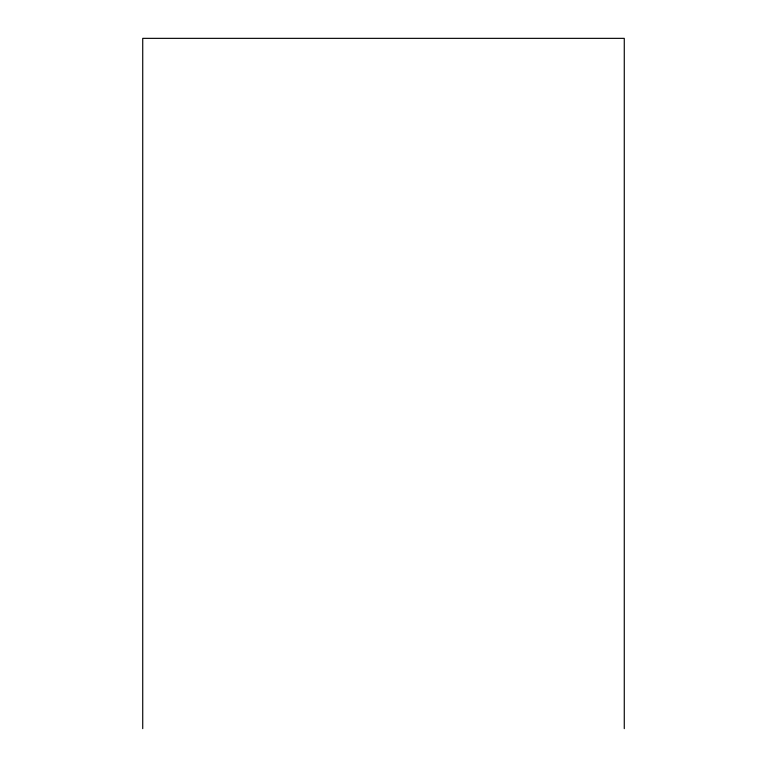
<?xml version="1.0" encoding="UTF-8"?>
<svg xmlns="http://www.w3.org/2000/svg" width="767" height="767" viewBox="0 0 767 767"><rect width="100%" height="100%" fill="white"/><g stroke="black" fill="none" stroke-linecap="round" stroke-linejoin="round"><path stroke-width="1.15" d="M624.271 728.65L624.271 38.35L142.729 38.35L142.729 728.65"/></g></svg>
